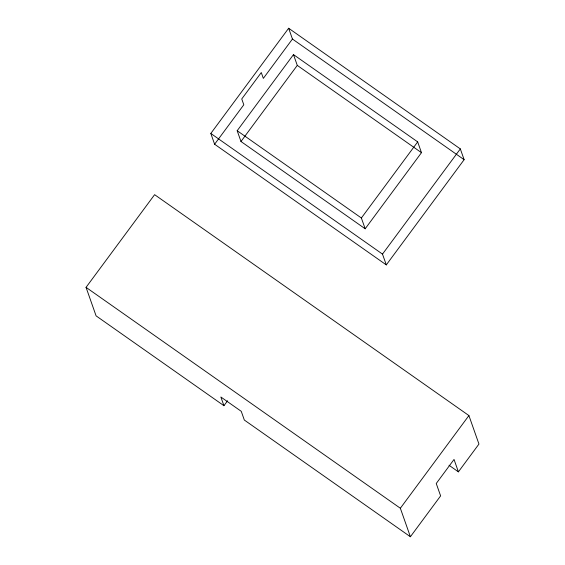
<?xml version="1.0" encoding="UTF-8"?>
<svg xmlns="http://www.w3.org/2000/svg" width="565" height="565" viewBox="0 0 565 565"><rect width="100%" height="100%" fill="white"/><g stroke="black" fill="none" stroke-linecap="round" stroke-linejoin="round"><path stroke-width="0.85" d="M227.575 400.776L223.931 405.705L96.085 315.856L86.05 287.352L154.612 194.671L468.915 415.565L478.951 444.069L458.399 471.853L449.027 465.263M210.816 133.453L288.651 28.25L460.327 148.906L464.126 159.69L386.298 264.893L214.615 144.237L210.816 133.453L382.498 254.109L386.298 264.893M214.615 144.237L243.805 104.786L241.749 98.953L261.291 72.546L263.339 78.38L292.444 39.034L288.651 28.25M237.18 130.713L293.482 54.607L417.676 141.893L421.476 152.677L365.174 228.783L240.98 141.497L237.18 130.713L361.374 217.998L365.174 228.783M240.98 141.497L297.282 65.392L293.482 54.607M361.374 217.998L417.676 141.893M382.498 254.109L460.327 148.906M458.399 471.853L454.034 459.444L436.244 483.492L440.615 495.893L410.388 536.75L400.352 508.246L468.915 415.565M292.444 39.034L464.126 159.69M297.282 65.392L421.476 152.677M86.05 287.352L400.352 508.246M410.388 536.75L244.327 420.042L241.262 411.334L220.859 396.997L223.931 405.705"/></g></svg>
